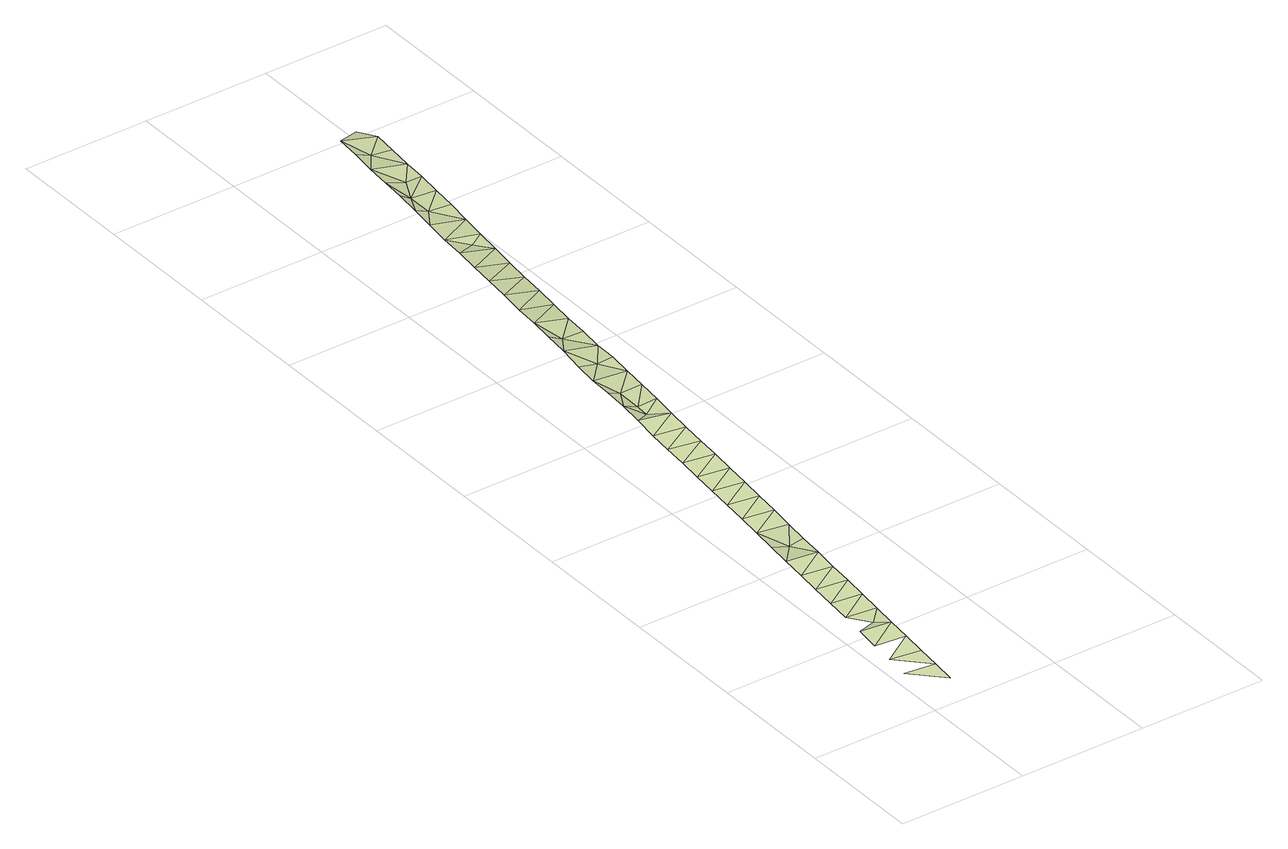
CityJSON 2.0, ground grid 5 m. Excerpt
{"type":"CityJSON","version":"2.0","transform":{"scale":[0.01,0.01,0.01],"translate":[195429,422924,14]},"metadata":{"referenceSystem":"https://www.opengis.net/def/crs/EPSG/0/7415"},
"CityObjects":{
"landuse1":{"type":"LandUse","attributes":{"3df_class":"Terrain","bgt_status":"bestaand","bgt_functie":"berm","relatievehoogteligging":0,"bgt_fysiekvoorkomen":"groenvoorziening","ondersteunendwegdeeloptalud":"false","plus_fysiekvoorkomen":"gras- en kruidachtigen","aantal_punten":0},"geometry":[{"type":"MultiSurface","lod":"1","boundaries":[[[0,1,2]],[[1,3,4]],[[3,5,4]],[[6,7,8]],[[5,7,6]],[[7,9,8]],[[9,10,11]],[[11,12,13]],[[7,10,9]],[[10,12,11]],[[13,14,15]],[[12,14,13]],[[15,16,17]],[[14,16,15]],[[17,18,19]],[[19,20,21]],[[16,18,17]],[[19,18,20]],[[21,20,22]],[[18,23,20]],[[20,24,22]],[[22,25,26]],[[20,23,24]],[[24,25,22]],[[26,27,28]],[[25,27,26]],[[28,29,30]],[[27,29,28]],[[30,31,32]],[[29,31,30]],[[32,33,34]],[[31,33,32]],[[34,35,36]],[[33,35,34]],[[36,37,38]],[[35,37,36]],[[38,39,40]],[[40,41,42]],[[37,39,38]],[[40,39,41]],[[41,43,42]],[[42,44,45]],[[42,43,44]],[[41,46,43]],[[45,44,47]],[[39,46,41]],[[43,48,44]],[[43,46,48]],[[44,49,47]],[[47,50,51]],[[44,48,49]],[[47,49,50]],[[51,50,52]],[[52,53,54]],[[49,55,50]],[[50,56,52]],[[52,56,53]],[[54,53,57]],[[55,56,50]],[[56,58,53]],[[53,59,57]],[[53,58,59]],[[57,60,61]],[[59,60,57]],[[61,62,63]],[[60,62,61]],[[63,64,65]],[[62,64,63]],[[65,66,67]],[[64,66,65]],[[67,68,69]],[[69,70,71]],[[66,68,67]],[[68,70,69]],[[70,72,71]],[[71,73,74]],[[68,72,70]],[[75,74,76]],[[72,73,71]],[[74,73,76]],[[75,77,78]],[[75,76,77]],[[78,77,79]],[[73,80,76]],[[76,81,77]],[[79,77,82]],[[76,80,81]],[[79,82,83]],[[77,84,82]],[[77,81,84]],[[83,85,86]],[[82,87,83]],[[83,87,85]],[[86,85,88]],[[84,87,82]],[[87,89,85]],[[85,90,88]],[[89,90,85]],[[90,91,88]]]}]}
},
"vertices":[
[128,86,71],[139,185,70],[19,198,71],[151,284,69],[30,298,70],[162,384,69],[42,398,69],[173,483,70],[53,497,70],[133,531,57],[185,582,69],[65,597,69],[196,681,69],[76,697,69],[207,780,68],[87,797,67],[218,880,67],[99,896,67],[230,979,67],[110,996,67],[183,1081,54],[121,1096,66],[133,1196,67],[241,1078,66],[252,1177,66],[263,1276,67],[144,1295,67],[275,1376,66],[155,1395,66],[286,1475,66],[166,1495,65],[297,1574,67],[177,1595,65],[309,1673,66],[188,1695,65],[320,1773,62],[200,1795,62],[331,1872,61],[211,1895,60],[342,1971,62],[222,1995,64],[283,2031,46],[233,2095,65],[283,2081,49],[283,2181,51],[244,2195,62],[354,2070,62],[255,2295,53],[365,2169,62],[376,2268,60],[333,2381,45],[266,2394,53],[277,2494,59],[333,2581,41],[288,2594,59],[388,2368,60],[399,2467,50],[299,2694,59],[410,2566,50],[421,2665,45],[433,2765,45],[310,2794,55],[444,2864,44],[321,2894,57],[455,2963,42],[332,2994,57],[467,3062,42],[343,3094,54],[478,3161,43],[354,3194,56],[433,3231,38],[365,3294,52],[489,3261,45],[501,3360,47],[376,3394,54],[388,3494,56],[433,3481,41],[433,3581,41],[398,3594,57],[410,3693,52],[512,3459,50],[523,3558,50],[483,3678,35],[421,3793,50],[534,3657,50],[483,3878,38],[432,3893,53],[546,3757,43],[443,3993,52],[557,3856,43],[568,3955,41],[533,4028,34]
]}
